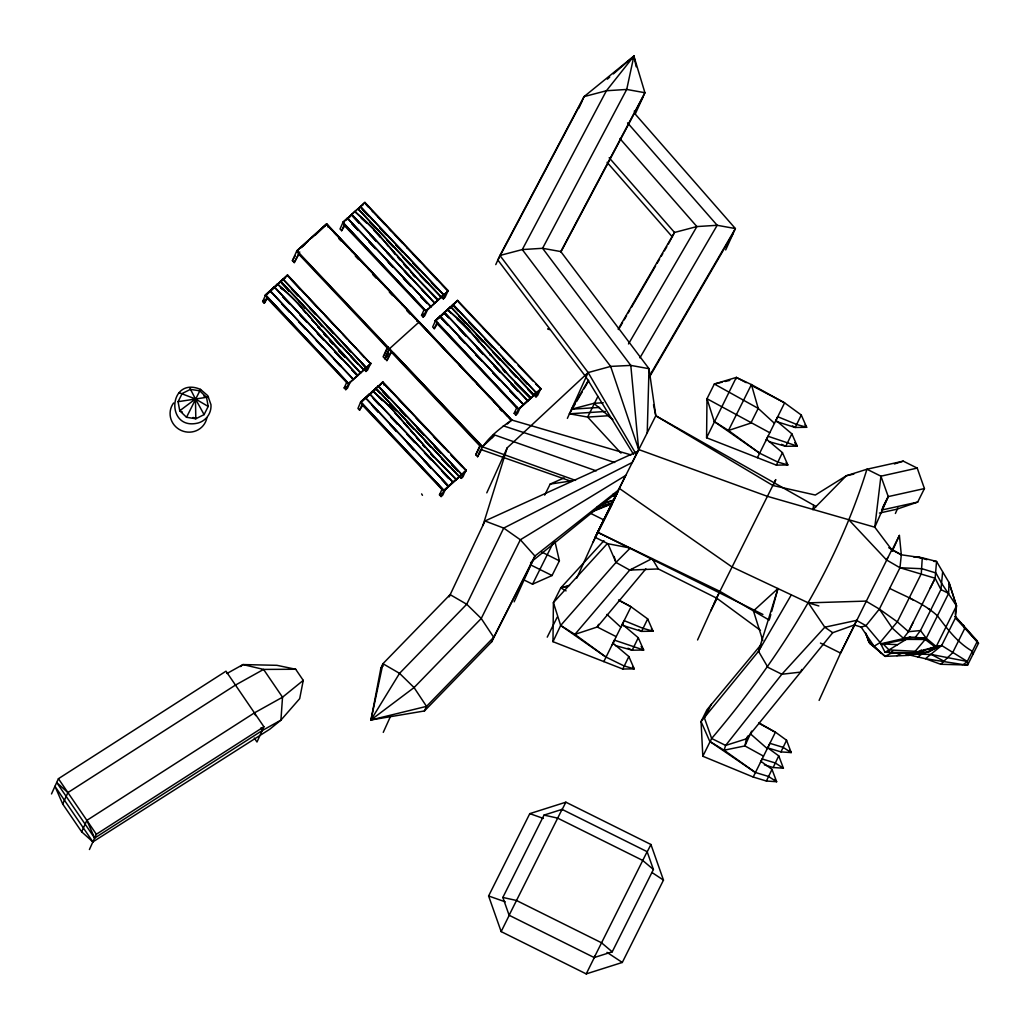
<?xml version="1.0" encoding="UTF-8"?>
<svg xmlns="http://www.w3.org/2000/svg" width="1030" height="1030" viewBox="0 0 1030 1030"><rect width="100%" height="100%" fill="white"/><g stroke="black" fill="none" stroke-linecap="round" stroke-linejoin="round"><path stroke-width="1.5" d="M612.876 643.068L628.867 656.561L634.235 668.856L622.777 669.024L552.981 641.677L553.406 602.627L560.758 587.924L603.928 540.724M766.462 439.153L782.452 452.646L787.821 464.942L776.363 465.122L706.58 437.763L706.992 398.726L714.344 384.01L736.321 377.431L751.424 384.576L784.615 402.859L801.276 415.013L806.657 427.296L795.186 427.476L775.616 421.283M647.239 432.652L649.003 368.689L560.784 251.578L542.578 248.294L522.287 249.582L499.923 255.466L495.765 264.62M865.445 632.613L869.706 643.351L885.131 656.368L908.512 655.363L913.983 652.724L926.266 638.227L948.617 593.409L949.003 582.491L936.553 561.453L922.275 557.809L913.803 556.947M942.63 572.216L940.931 589.572L920.498 630.553L915.142 637.596L903.374 638.265L892.315 628.133L879.363 609.078L865.921 601.108L808.318 602.859L731.841 566.835L619.262 488.362L655.801 415.76L649.003 368.689L630.798 365.405L610.635 366.41L588.143 372.564L507.198 447.844L486.791 492.842M917.769 656.818L922.288 653.844L929.639 651.359L936.231 646.531L956.497 605.872L949.003 582.491L956.497 605.872L955.467 617.833L941.665 645.488L925.442 658.711L907.816 654.604M955.286 614.331L955.956 607.069M761.209 644.458L706.941 709.799L701.057 721.567L709.799 741.446L724.09 750.213L744.922 745.926L746.377 738.845L832.729 632.703L854.411 624.965L861.17 627.103L865.985 625.661L879.363 609.078L899.975 567.749L901.314 554.797L899.396 535.433L891.607 551.011M903.374 638.265L908.499 631.686L935.137 578.242L936.553 561.453L933.85 561.402M813.623 505.318L812.902 509.721L846.312 475.757L866.938 469.229L903.259 461.144L917.228 468.096L924.438 488.568L917.679 502.099L896.641 509.271L879.44 513.056M491.619 641.87L493.692 637.3L481.242 618.489L466.719 604.262L450.11 594.619L382.941 663.706L380.855 668.277L370.98 719.957L424.45 710.958L491.619 641.87L532.832 560.616L617.743 491.722M226.935 673.504L242.99 664.569L276.928 665.316L295.674 669.255L303.258 680.379L299.678 698.662L280.92 720.137L269.821 729.176L92.88 841.896L81.666 831.815L62.714 804.031L54.963 786.315L92.88 841.896M635.587 453.213L588.143 372.564L499.923 255.466L584.062 96.614L633.888 56.096L626.716 89.443L542.578 248.294L630.798 365.405L638.677 449.544L637.158 452.904M735.986 378.95L736.321 377.431L746.196 382.632M763.462 756.123L744.922 745.926L751.63 731.12M769.552 619.107L770.813 614.524M771.663 611.472L777.972 588.555L753.458 610.919L762.779 640.531M482.903 525.558L507.198 447.844M760.874 761.299L771.998 769.384L776.646 781.719L766.397 781.023L753.213 777.032L702.821 756.252L701.057 721.567L758.518 651.282L777.972 588.555M702.821 756.252L711.653 738.484C778.886 659.136 836.09 569.127 866.938 469.229L880.92 476.182L917.228 468.096M725.687 249.942L735.381 228.57L635.227 114.098L644.922 92.726L633.888 56.096L606.425 90.743L522.287 249.582L610.635 366.41L638.677 449.544L767.144 496.254L874.792 527.206L880.92 476.182L888.246 496.602L874.792 527.206L891.787 549.801L901.314 554.797L922.275 557.809L921.284 573.736L897.31 621.824L879.942 642.681L874.071 646.248L869.706 643.351L866.217 634.428L868.741 641.832L876.517 648.849M366.307 367.607L282.851 279.169L280.237 281.795L287.537 274.946L370.774 363.835L348.694 383.752L265.457 294.863L269.937 290.821L353.393 379.246M267.839 297.644L264.272 303.258L262.65 301.533L265.457 295.353L282.748 279.748M267.169 293.808L266.822 294.567L285.619 277.16L282.954 279.568M264.272 303.258L267.079 297.065M265.251 295.327L274.16 287.01L357.616 375.448M269.731 291.271L271.276 292.52L269.924 291.091L274.16 287.01M273.954 287.46L277.34 284.151L287.383 293.228A240.685 233.231 24.4 0 1 297.039 302.717L306.206 312.927M274.147 287.293L277.34 284.151M277.134 284.602L280.443 281.345L363.899 369.77M298.88 253.934L294.258 262.611L292.404 260.654L296.872 250.715L326.6 223.896L511.743 420.021L631.042 454.912M295.301 255.788L292.404 260.654M51.5 793.95L58.427 778.693L225.995 671.187L263.912 726.755L256.985 742.025L254.281 738.047M283.018 279.645L287.537 274.946M294.258 262.611L299.769 251.977M62.714 804.031L67.903 792.585L235.471 685.079L263.577 669.423L295.674 669.255M324.888 226.085L325.197 225.403L315.592 234.853M483.109 446.08L481.963 447.123L296.692 251.114L326.6 223.896L419.094 322.03M327.901 227.012L328.209 226.33M360.204 206.888L364.903 202.382L448.346 290.821L426.06 311.189L342.81 222.3L347.303 218.244L430.759 306.683M345.192 225.068L341.638 230.694L340.016 228.969L342.81 222.789L425.969 310.906L423.163 317.086L421.54 315.36L424.347 309.18M344.187 222.004L344.535 221.231M341.638 230.694L344.432 224.501M347.303 218.244L347.277 218.901L351.526 214.446L434.583 303.142M396.293 254.783L374.392 230.154A240.685 233.231 24.4 0 0 364.736 220.665L354.693 211.575L351.513 214.716M342.604 222.75L357.809 208.781L441.252 297.49M357.809 208.781L357.977 209.257M357.796 209.051L360.217 206.605L443.66 295.043M362.637 205.356L362.985 204.597M357.706 209.347L364.903 202.382M81.666 831.815L86.868 820.369L254.436 712.863L282.529 697.207L303.258 680.379M89.417 849.531L96.344 834.261L263.912 726.755M350.316 381.911L347.522 388.104L345.797 389.649L344.175 387.924L346.981 381.744M345.797 389.649L348.603 383.469L265.457 295.353M348.694 383.752L265.457 294.863M360.745 372.886L321.115 329.51M363.706 369.577L363.693 370.234L363.899 369.397M365.573 367.028L364.35 369.744L365.972 371.457L367.684 369.912L370.8 363.178M366.307 367.234L366.088 368.071L361.517 363.217M365.972 371.457L368.779 365.277M363.127 404.558L359.573 410.172L357.951 408.447L360.745 401.777L365.238 397.735L448.694 486.173M362.47 400.722L362.122 401.481L375.963 389.005M387.46 347.174L383.109 356.766L384.963 358.723L386.211 357.59M359.573 410.172L362.38 403.992M448.694 485.787L443.994 490.679L360.539 402.241L369.461 393.923L452.917 482.362M384.254 355.723L387.731 348.089M384.963 358.723L389.52 348.694L419.262 321.888L511.562 420.433M365.225 398.018L369.461 393.923M369.641 394.4L372.641 391.065L382.684 400.155A240.685 233.231 24.4 0 1 392.327 409.631L433.99 456.947L456.058 479.529M386.688 356.406L387.847 353.869M386.791 356.329L387.95 353.779M369.448 394.207L372.641 391.065M372.834 391.529L375.744 388.259L459.2 476.697L443.801 490.473M386.907 360.603L391.258 351.011L389.404 349.054L385.053 358.633L386.907 360.603L391.529 351.925M372.628 391.349L375.744 388.259M380.302 393.383L375.731 388.542L378.152 386.096L461.594 474.521L455.852 479.62M375.731 388.542L378.152 386.096M378.319 386.572L382.838 381.86L466.281 470.298L461.594 474.804L461.607 474.148M380.92 384.074L378.268 386.92M378.139 386.366L382.838 381.86M383.92 385.014L384.267 384.254M416.738 321.154L417.047 320.485M426.06 311.189L342.81 222.3M427.682 309.348L424.875 315.528L423.163 317.086M430.566 306.476L430.54 307.146L430.952 306.502L347.496 218.077M430.759 306.309L430.746 306.966M354.899 211.407L364.942 220.484A240.93 233.462 24.4 0 1 374.585 229.973L413.03 274.135L437.711 300.309M448.346 290.821L437.917 300.129M448.153 290.615L445.05 297.348L443.325 298.893L441.703 297.168L442.939 294.464M443.325 298.893L446.132 292.713M458.492 310.867L452.852 304.88L457.552 300.374L540.995 388.799L518.708 409.18L435.252 320.742L439.952 316.236L523.407 404.674M437.84 323.06L434.287 328.673L432.664 326.961L435.458 320.781L437.184 319.223L436.836 319.995M434.287 328.673L437.093 322.493M435.252 320.742L444.175 312.438L527.63 400.863M440.132 316.712L447.342 309.567L457.384 318.656A240.685 233.231 24.4 0 1 467.041 328.145L508.704 375.461L530.772 398.031M448.732 317.562L444.162 312.708L450.458 306.76L533.913 395.198M450.702 312.863L447.342 309.85L450.458 306.76M450.625 307.249L452.865 304.597L536.308 393.035M450.445 307.043L452.865 304.597M452.852 304.88L457.552 300.374M578.809 108.189L584.062 96.614L606.425 90.743L626.716 89.443L644.922 92.726L560.784 251.578M445.617 488.838L442.81 495.018L441.098 496.563L439.475 494.851L442.282 488.671M441.098 496.563L443.904 490.383L360.757 402.267L365.032 398.185M443.994 490.679L360.745 401.777M440.879 478.178L448.681 486.443L365.431 397.554M448.681 486.443L453.11 482.182L369.654 393.743M452.711 482.439L456.251 479.349L434.197 456.766L392.533 409.451A240.93 233.462 24.4 0 0 382.877 399.975L372.834 390.885M459.007 476.491L458.994 477.148M461.414 474.328L458.994 476.774M461.389 474.985L466.281 470.298M459.65 476.658L461.273 478.371L464.067 472.191M466.101 470.092L462.985 476.826L461.273 478.371M481.654 449.312L477.611 456.715L475.757 454.758L480.109 445.166M480.379 446.067L475.757 454.758M477.611 456.715C483.585 440.673 498.237 429.703 511.743 420.021L418.579 321.502M478.86 454.372L481.036 449.582L571.56 481.448M492.198 437.66L493.576 434.596L596.267 470.865M549.415 329.639L548.102 328.969M520.33 407.339L517.524 413.519L515.811 415.077L514.189 413.352L516.996 407.172M515.811 415.077L518.618 408.884L523.601 404.494L440.145 316.068M518.708 409.18L435.458 320.291M523.214 404.468L523.201 405.138L523.407 404.301M530.283 398.095L524.283 403.773M533.913 394.825L533.514 395.456L540.596 389.057M535.587 392.456L534.351 395.16L535.973 396.885L537.699 395.327L540.802 388.606M536.321 392.649L536.102 393.486L536.514 392.855L453.058 304.417M383.263 732.369L390.306 716.829M535.973 396.885L538.78 390.705M540.995 388.799L535.6 383.945M449.067 596.911L450.11 594.619M424.45 710.958L426.523 706.374L493.692 637.3L534.918 556.033L618.502 490.035L619.262 488.362L596.422 534.737M567.376 418.36L588.143 372.564M597.915 396.421L587.667 417.073L621 453.161M668.418 243.943L674.521 232.458L696.885 226.574L717.176 225.287L735.381 228.57L649.286 376.323M514.137 601.829L534.918 556.033L520.343 539.772L503.709 528.081L484.976 520.987L449.402 596.319M576.658 578.319L595.276 537.274M592.379 511.369L612.734 502.756L613.519 501.031M601.546 503.85L613.867 500.271L618.116 490.885M603.812 661.595L631.03 606.773L618.579 599.911M612.258 644.703L614.344 640.132L643.647 650.033L638.278 637.737L622.287 624.244M651.372 628.905L653.059 631.21L641.6 631.377L622.017 625.197L624.103 620.614L642.977 628.326L653.059 631.21L647.69 618.914L631.03 606.773L620.086 601.005M622.777 669.024L628.867 656.561M757.411 457.693L784.615 402.859L753.162 386.302M765.857 440.801L767.929 436.218L797.246 446.119L791.864 433.823L775.873 420.33M776.131 420.137L777.689 416.699L796.563 424.424L806.657 427.296L804.958 424.991M776.363 465.122L782.452 452.646M697.567 639.978L716.957 597.233L775.783 479.594L773.298 485.091M484.976 520.987L637.879 451.307L632.201 462.483L503.709 528.081L466.719 604.262L399.55 673.35L370.98 719.957L426.523 706.374L414.073 687.577L399.55 673.35L382.941 663.706L370.98 719.957L414.073 687.577L481.242 618.489L520.343 539.772L625.738 475.422L597.567 532.227L719.906 591.349L713.842 604.108M753.213 777.032L775.436 732.163L786.572 740.261L791.207 752.582L780.959 751.9L767.788 747.909L769.861 743.325L783.045 747.317L791.207 752.582L789.289 750.368M760.5 762.38L762.058 758.943L775.23 762.934L783.405 768.2L778.757 755.878L767.633 747.78M766.397 781.023L771.998 769.384M764.363 764.852L773.157 767.517L778.757 755.878M780.959 751.9L786.572 740.261M895.392 513.468L897.941 507.829M819.108 700.4L840.57 653.084L891.581 550.265M854.411 624.965L856.497 620.395L865.985 625.661L882.092 644.819M892.25 551.217L899.396 535.433M918.052 651.848L939.862 646.377M616.983 493.396L595.224 537.364L607.919 543.724L630.296 548.037L615.992 562.432L560.668 625.455L552.981 641.677M706.58 437.763L736.321 377.431M186.52 417.292L179.748 410.764L178.087 401.687L182.181 393.499L190.46 389.353L199.756 390.821L206.528 397.348L208.189 406.438L204.095 414.614L195.816 418.759L186.52 417.292L200.541 389.404L207.803 395.726L210.97 404.687A18.669 18.089 24.4 0 1 198.545 422.892C165.109 431.66 168.122 375.577 200.541 389.404M509.116 915.258L562.058 809.374L647.136 851.681L653.406 869.487L612.219 951.836L594.181 957.552L509.116 915.258L502.846 897.452L544.02 815.103L562.058 809.374M594.181 957.552L647.136 851.681M617.537 492.417L616.223 495.082L613.211 493.988M613.867 500.271L615.18 497.606M501.159 931.596L488.606 895.984L529.793 813.636L565.869 802.19L650.934 844.497L663.475 880.109L622.3 962.458L586.225 973.904L501.159 931.596L509.464 914.807M586.225 973.904L595.224 955.711M924.438 488.568L888.246 496.602L881.59 510.069L917.679 502.099M879.363 609.078L897.31 621.824L908.499 631.686L913.404 621.837M930.232 588.091L935.137 578.242L899.975 567.749L886.508 559.934L849.505 520.498M919.829 652.698L921.206 649.943M922.996 652.415L924.425 649.557M928.906 651.758L930.978 647.587M906.104 654.539L908.512 655.363L929.639 651.359L930.657 649.325L941.665 645.488L967.273 661.453L967.505 665.277L925.442 658.711L940.699 664.273L963.037 664.891L967.273 661.453L977.418 641.111L955.248 616.378M934.133 648.926L935.523 646.158M958.711 621.103L955.48 617.884L978.5 643.235L967.505 665.277L964.827 664.878M544.677 495.108L550.187 484.074L564.118 477.894M523.073 579.491L532.536 584.19L553.252 542.746M532.536 584.19L552.041 575.525L559.393 560.822L554.938 541.561M615.837 495.919L595.224 537.364L603.786 520.498M592.932 542.45L605.872 516.571M606.593 515.129L612.335 503.631L592.224 511.717M547.239 637.145L557.282 617.06M598.597 624.322L597.258 627L574.882 634.39L560.668 625.455L553.406 602.627L607.172 543.788M612.786 643.673L613.816 641.6M622.017 625.197L623.266 622.712M638.278 637.737L632.188 650.2L615.322 645.553M647.69 618.914L641.6 631.377L638.87 629.858M791.864 433.823L785.774 446.299L768.921 441.638M801.276 415.013L795.186 427.476L792.456 425.944M710.726 610.97L716.957 598.52M711.357 704.185L704.443 718L711.653 738.484L725.635 745.424L746.377 738.845L747.754 736.09M854.733 624.759L840.57 653.084L820.447 643.068M604.494 519.094L612.335 503.631M561.711 810.391L565.869 802.19M646.789 852.686L650.934 844.497M883.238 506.451L888.246 496.602M801.804 669.474L800.452 672.126L781.847 674.251L767.865 667.298L758.518 651.282L760.539 647.316M886.508 559.934L887.834 557.423M581.989 101.198L497.851 260.036L586.07 377.147L633.579 454.385M560.964 251.899L642.849 97.309M330.398 228.66L326.6 223.896M455.955 361.517L407.893 310.764M481.898 447.187L494.361 435.703M599.615 407.417L571.534 409.206L588.426 380.212M618.193 329.111L674.521 232.458L609.155 157.745M612.902 419.635L607.945 415.772L587.667 417.073L569.448 413.79L575.088 404.121M576.697 401.352L582.323 391.696M583.933 388.928L588.761 380.649M618.528 329.549L622.558 322.648M624.167 319.892L626.575 315.747M628.184 312.978L629.794 310.223M631.403 307.455L655.544 266.036M657.153 263.268L659.573 259.122M661.183 256.367L662.792 253.599M664.402 250.844L666.809 246.698M628.493 343.956L696.885 226.574L619.931 138.612M639.926 357.848L717.176 225.287L627.566 122.866M649.621 376.761L733.308 233.153M758.518 651.282L791.323 594.851M632.06 58.723L633.888 56.096L636.205 66.783M645.874 568.869L597.258 627L616.107 636.604M892.65 651.076L890.705 653.393L885.131 656.368L874.071 646.248L861.17 627.103M760.475 630.373L716.79 598.224L658.312 568.946L652.106 558.582L629.729 570.079L574.882 634.39L605.898 657.024L624.154 665.972L634.235 668.856L632.549 666.539M940.699 664.273L952.57 652.84L964.569 628.789L963.745 625.429L961.943 624.335M380.855 668.277L383.096 665.985M530.553 562.882L532.832 560.616M302.215 246.505L308.009 241.29M311.202 238.406L325.39 225.609M301.352 247.689L304.919 244.483M356.625 210.107L354.487 212.038M346.492 219.918L352.26 214.716M358.028 209.515L361.491 206.399M277.328 284.422L280.237 281.795M262.65 301.533L264.298 300.052M388.31 262.38L392.623 266.963M402.241 251.822L395.971 244.792M402.511 251.719L395.765 244.973M318.785 327.888L320.922 329.69M322.467 326.562L316.197 319.532M320.008 328.918L317.987 326.536M322.738 326.459L317.086 320.845M439.9 296.061L441.046 297.67L441.458 297.039L358.002 208.601M425.866 310.983L438.111 300.039M421.54 315.36L423.176 313.88M388.297 346.814L387.151 347.857L298.301 253.702M348.501 383.559L370.993 363.384M344.175 387.924L345.823 386.443M419.004 322.351L495.044 402.91M438.072 318.425L455.633 302.588L449.518 308.549M437.995 318.952L444.909 312.708M448.797 311.176L447.136 310.03M365.341 398.134L375.924 388.735M378.049 386.662L382.645 382.529L391.928 392.366M489.829 354.513L490.924 355.389M514.189 413.352L515.837 411.871M519.983 408.099L538.433 391.464M507.378 423.961L511.743 420.021M439.475 494.851L441.188 493.293M445.269 489.598L463.732 472.963M607.327 79.168L609.747 77.07M613.365 73.928L633.888 56.096M240.531 666.577L242.99 664.569L263.577 669.423L282.529 697.207L280.92 720.137L262.187 730.579L94.618 838.072L56.689 782.504L67.903 792.585M909.979 637.055L880.714 643.827L885.079 652.312L909.979 637.055L926.266 638.227L936.231 646.531L941.665 645.488L929.639 651.359M896.911 655.698L902.422 652.84L919.082 653.355M894.362 463.964L903.259 461.144M566.075 590.885L560.758 587.924L569.551 585.298M607.919 543.724L615.992 562.432L629.729 570.079L632.613 569.217M601.597 503.734L613.932 500.117M936.231 646.531L913.983 652.724L885.079 652.312M571.534 409.206L593.898 403.335L603.258 402.73M597.233 506.747L612.734 502.756M722.069 382.207L714.344 384.01L758.209 408.382L774.406 423.279M725.172 381.486L729.807 380.392M560.758 587.924L568.483 586.122M853.857 474.083L846.312 475.757L815.322 495.044L772.848 485.478L655.801 415.76L653.509 404.739M856.497 620.395L824.798 627.206L781.847 674.251L725.635 745.424L724.09 750.213L755.299 772.449L768.47 776.44L776.646 781.719L774.727 779.504M178.087 401.687L208.459 397.026M550.187 484.074L572.32 480.791M908.499 631.686L920.498 630.553L926.266 638.227L915.142 637.596M569.448 413.79L605.344 411.498M902.422 652.84L890.705 653.393L888.555 651.256M629.729 570.079L658.312 568.946M912.799 653.999L931.378 654.462L967.273 661.453M911.357 653.741L922.288 653.844M899.975 567.749L921.94 568.727L935.935 572.963L941.948 583.843L956.497 605.872M880.714 643.827L897.529 644.677M773.157 767.517L783.405 768.2M935.369 647.149L925.21 639.476L906.194 639.373L883.135 643.956L888.993 649.904L915.194 651.295L920.962 653.007M544.02 815.103L557.565 818.09L642.63 860.385L653.406 869.487M502.846 897.452L516.378 900.439L601.456 942.733L612.219 951.836M547.909 328.93L548.758 329.368M179.156 392.739L195.455 398.958L208.189 406.438M818.85 605.949L808.318 602.859L824.798 627.206L832.729 632.703M918.515 557.127L926.91 559.676M503.31 425.828L614.665 462.496M612.425 495.7L615.451 496.756M529.793 813.636L543.389 818.425M488.606 895.984L505.241 901.829M575.538 480.405L482.143 446.724L296.872 250.715M781.538 444.303L785.774 446.299L797.246 446.119L794.709 442.655M627.94 648.218L632.188 650.2L643.647 650.033L641.111 646.57M889.675 588.413C906.014 596.64 923.807 603.232 937.442 615.811C947.549 629.279 957.256 642.463 972.346 651.282L973.002 654.256M769.693 432.69L706.992 398.726L714.254 421.553L759.483 453.11L777.74 462.058L787.821 464.942L786.135 462.637M948.617 593.409L940.931 589.572L935.137 578.242M591.4 513.751L604.044 520.034M597.567 532.227L762.921 614.459M541.832 552.093L559.393 560.822M203.85 396.009L206.528 397.348M530.437 564.788L552.041 575.525M182.426 412.103L179.748 410.764L195.455 398.958L189.662 387.679M193.138 417.433L195.816 418.759L195.455 398.958L204.095 414.614M931.378 654.462L943.66 661.003M759.11 723.382L775.397 732.253L758.93 722.867M655.801 415.76L816.224 506.606M888.761 547.69L901.314 554.797M909.297 597.786L913.468 600.181M928.172 608.601L930.708 610.069M719.906 591.349L769.243 620.111M714.254 421.553L728.467 430.489L759.483 453.11M652.016 872.539L663.475 880.109M607.018 952.364L622.3 962.458M975.526 639.836L977.418 641.111M709.799 741.446L755.299 772.449M560.668 625.455L605.898 657.024M593.898 403.335L611.82 418.656M750.793 734.171L767.234 748.591M447.548 309.386L457.59 318.476A240.93 233.462 24.4 0 1 467.247 327.965L508.897 375.281L530.965 397.85L530.553 398.494L514.678 382.478M277.534 283.971L287.576 293.061A240.93 233.462 24.4 0 1 297.232 302.537L335.664 346.698L360.358 372.873M280.701 287.434L282.928 289.456M280.495 287.615L282.735 289.623M377.109 395.365L382.671 400.438M361.414 217.897L364.736 220.948A240.93 233.462 24.4 0 1 366.925 223.008M361.208 218.064L364.53 221.128A240.685 233.231 24.4 0 1 366.719 223.188M379.143 397.554L382.465 400.606M606.928 614.421L620.807 627.193M296.692 251.114L298.61 253.02M438.304 299.859L416.249 277.289L396.486 254.603M530.746 398.314L514.871 382.297M393.202 352.595L482.465 446.428M344.87 356.869L338.69 350.316M344.677 357.05L338.484 350.496M374.379 230.437L380.546 237.016M374.186 230.604L380.353 237.183M470.144 331.686L467.028 328.416A240.93 233.462 24.4 0 0 457.384 318.94M469.938 331.866L466.835 328.596A240.685 233.231 24.4 0 0 457.178 319.12M364.684 202.846L373.478 212.154M377.868 216.802L391.04 230.772M395.43 235.419L407.507 248.217M413.004 254.037L423.987 265.676M430.566 272.654L441.548 284.293M457.333 300.824L465.019 308.974M465.547 309.721L482.594 327.591M483.057 328.274L499.061 345.05M500.567 346.827L515.541 362.496M518.077 365.393L533.102 381.113M366.32 204.764L368.508 207.082M371.804 210.571L384.937 224.489M389.314 229.124L402.447 243.041M406.824 247.689L419.957 261.607M424.334 266.242L437.467 280.16M441.857 284.795L447.857 291.155M360.41 206.425L443.853 294.863L443.273 295.301M361.543 208.318L369.075 216.287M379.825 227.694L386.289 234.531M413.262 263.114L419.712 269.963M431.544 282.503L438.007 289.34M469.255 322.261L475.706 329.098M485.388 339.359L492.919 347.342M502.679 357.693L510.211 365.663M520.974 377.07L527.424 383.907M452.659 305.06L458.298 311.034M469.062 322.442L475.512 329.278M485.194 339.54L492.726 347.522M503.567 359.007L508.949 364.71M520.781 377.25L527.231 384.087M362.418 209.631L367.8 215.334M379.632 227.875L386.096 234.711M413.069 263.294L419.519 270.13M431.351 282.671L436.733 288.374M450.651 306.592L534.106 395.018L533.695 395.662L528.055 389.675M459.316 316.455L465.779 323.291M476.53 334.686L482.98 341.535M492.752 351.874L500.284 359.856M509.966 370.118L516.416 376.954M528.248 389.495L533.901 395.481M459.123 316.622L465.573 323.472M476.336 334.866L482.787 341.702M492.559 352.054L500.078 360.036M510.841 371.431L516.223 377.135M369.706 222.055L375.075 227.759M386.907 240.299L393.37 247.136M403.129 257.487L410.661 265.47M420.343 275.718L426.793 282.568M444.368 312.257L527.823 400.683L527.231 401.121M351.719 214.266L434.776 302.962M458.414 327.81L465.946 335.793M476.71 347.2L483.16 354.037M494.001 365.521L500.451 372.358M511.215 383.765L517.665 390.602M352.852 216.145L359.315 222.982M370.066 234.389L376.529 241.226M387.28 252.62L393.821 259.547L387.087 252.801M404.571 270.954L411.034 277.791M421.785 289.198L428.235 296.035M443.969 312.888L448.539 317.729M459.29 329.137L465.753 335.973M476.504 347.368L482.967 354.217M493.808 365.702L500.258 372.538M511.009 383.945L517.472 390.782M352.659 216.326L359.122 223.162M369.873 234.57L376.323 241.406M404.378 271.135L410.828 277.971M421.592 289.366L428.042 296.215M351.861 223.381L358.311 230.218M369.075 241.612L375.525 248.449M386.289 259.856L392.829 266.783M403.58 278.177L411.112 286.16M420.794 296.421L427.244 303.258M441.291 317.948L447.741 324.785M458.492 336.179L464.955 343.029M475.706 354.423L482.246 361.35L475.512 354.603M492.997 372.757L499.46 379.594M510.211 390.988L516.674 397.825M441.085 318.128L447.548 324.965M459.38 337.505L464.749 343.196M492.804 372.924L499.267 379.774M510.017 391.168L516.468 398.005M351.668 223.549L358.118 230.398M368.882 241.793L375.332 248.629M403.387 278.358L410.919 286.34M420.601 296.601L427.051 303.438M436.746 323.253L516.648 407.931M344.097 225.274L424 309.94M459.251 365.006L473.504 380.109M476.8 383.598L489.958 397.541M494.349 402.189L507.507 416.146M333.694 232.136L347.947 247.251M351.243 250.741L364.401 264.684M367.697 268.173L381.95 283.289M385.246 286.765L398.404 300.721M401.7 304.211L415.953 319.313M497.245 405.241L510.455 419.262M326.42 224.308L336.334 234.814M338.535 237.157L352.839 252.35M356.148 255.852L369.358 269.873M373.761 274.547L385.877 287.396M390.28 292.069L402.395 304.919M338.87 238.638L341.059 240.956M355.324 256.071L358.607 259.56M372.873 274.662L376.156 278.151M389.327 292.095L392.61 295.584M406.876 310.7L410.159 314.189M499.524 408.691L501.713 411.009M390.949 351.694L479.8 445.835M287.331 275.409L300.503 289.366M304.893 294.026L318.077 307.983M321.373 311.472L334.544 325.441M337.84 328.93L352.118 344.059M354.307 346.389L368.585 361.517M291.155 279.645L304.288 293.576M308.665 298.211L321.798 312.129M325.081 315.605L339.321 330.694M342.604 334.171L346.981 338.806M349.17 341.123L355.736 348.089M360.114 352.724L364.491 357.371M366.68 359.689L368.869 362.006M382.632 382.323L389.211 389.301M391.413 391.632L448.514 452.144M450.702 454.462L466.075 470.762M398.494 399.331L409.438 410.931M416.004 417.884L426.948 429.484M433.514 436.45L444.471 448.05M451.037 455.002L461.981 466.603M283.044 279.001L366.294 367.89L360.642 361.903M291.709 288.864L298.172 295.7M310.004 308.24L316.455 315.077M327.295 326.562L333.746 333.411M343.428 343.66L350.96 351.642M291.516 289.031L297.966 295.88M309.798 308.421L315.18 314.111M327.102 326.742L333.553 333.578M343.235 343.84L350.767 351.822M280.636 281.164L363.706 369.86M281.782 283.044L289.314 291.026M298.996 301.288L305.447 308.125M334.57 338.999L341.02 345.835M350.702 356.097L358.234 364.066M281.576 283.224L289.108 291.207M298.79 301.468L305.253 308.305M334.377 339.166L340.827 346.016M350.509 356.264L358.041 364.247M378.345 385.915L461.801 474.354M382.709 391.22L389.16 398.056M399.923 409.451L406.374 416.3M417.137 427.695L423.665 434.621M434.428 446.029L440.879 452.865M451.642 464.26L458.093 471.096M382.516 391.4L388.967 398.237M399.73 409.631L406.181 416.468M416.931 427.875L423.472 434.802M434.235 446.196L440.685 453.046M451.436 464.44L457.899 471.277M375.937 388.078L459.393 476.517M389.984 403.644L396.434 410.481M407.198 421.888L413.648 428.725M424.489 440.209L430.952 447.046M441.703 458.453L449.235 466.435M375.538 388.722L379.027 392.417M389.791 403.824L396.241 410.661M407.005 422.055L413.455 428.905M425.377 441.535L430.746 447.226M441.51 458.633L449.041 466.603M274.366 286.829L357.809 375.268L357.41 375.899L351.758 369.912M283.031 296.692L289.482 303.528M300.245 314.935L306.695 321.772M317.536 333.257L323.986 340.093M334.75 351.5L342.269 359.483M351.951 369.744L357.603 375.718M282.825 296.872L289.288 303.708M300.039 315.103L306.502 321.952M317.343 333.437L323.793 340.273M334.544 351.681L341.007 358.517M372.95 397.915L379.401 404.751M391.233 417.292L397.683 424.128M407.365 434.39L414.987 442.462M424.669 452.711L431.119 459.56M441.87 470.955L449.402 478.937M373.826 399.228L379.207 404.932M391.04 417.472L397.49 424.309M407.172 434.57L414.781 442.63M424.463 452.891L430.926 459.728M442.758 472.268L448.14 477.972M270.143 290.64L353.38 379.529M282.027 303.914L289.559 311.897M299.241 322.158L305.704 328.995M316.532 340.492L322.995 347.329M333.746 358.723L341.278 366.706M281.834 304.095L289.366 312.077M299.048 322.339L305.498 329.175M316.339 340.66L322.802 347.509M334.634 360.049L340.003 365.74M371.946 405.138L378.409 411.974M390.241 424.515L396.692 431.364M407.468 442.771L413.983 449.685M423.665 459.947L431.197 467.929M372.834 406.451L378.216 412.155M390.048 424.695L396.498 431.531M407.339 443.029L413.79 449.865M423.472 460.127L431.004 468.096M441.754 479.504L448.488 486.624M266.731 297.837L346.634 382.516M362.032 404.751L441.934 489.43M395.43 413.185L400.49 418.721M395.224 413.365L400.297 418.901M415.039 276.632L411.022 272.178M412.824 274.598L414.845 276.812M430.952 453.895L433.978 457.23M430.759 454.076L433.785 457.41M302.987 309.76L306 313.094M502.666 369.036L505.666 372.409M502.473 369.216L505.473 372.59M476.208 338.342L479.195 341.715M476.015 338.522L479.002 341.896M306.206 312.644L318.927 327.347M607.082 162.328L672.448 237.029M967.17 630.296L978.5 643.235M329.69 340.222L332.651 343.621M329.497 340.402L332.458 343.801M955.029 616.391L960.964 623.202M386.353 243.904L388.323 246.17M404.481 423.214L407.429 426.613M404.288 423.394L407.236 426.793M496.756 362.238L498.726 364.517M404.108 264.247L407.056 267.658M403.915 264.427L406.863 267.839M423.034 444.87L424.991 447.149M422.841 445.05L424.798 447.329M483.122 346.26L485.079 348.539M312.142 319.699L314.099 321.978M311.936 319.879L313.893 322.145M323.819 333.398L326.755 336.823M323.626 333.578L325.583 335.857M392.43 250.548L395.353 253.972M392.237 250.728L395.16 254.153M411.343 431.171L414.215 434.544M411.15 431.351L413.094 433.63M489.765 354.436L490.718 355.569M398.262 257.397L400.207 259.689M398.069 257.577L400.013 259.869M416.21 436.887L419.12 440.312M416.983 438.201L418.927 440.492M319.12 327.167L320.214 328.454M317.794 326.716L318.721 327.81M58.427 778.693L96.344 834.261M879.852 651.848L880.817 653.368M421.605 493.898L422.467 495.314M254.436 712.863L255.62 715.592M260.989 727.85L262.187 730.579M86.868 820.369L94.618 838.072M614.086 556.432L615.992 562.432M634.313 111.047L635.227 114.098M206.876 417.82A18.669 18.089 24.4 0 1 181.28 430.501A18.669 18.089 24.4 0 1 173.594 402.988M297.915 250.02L297.799 250.895L297.915 250.02M751.424 384.576L728.467 430.489L750.857 423.085L758.209 408.382L751.424 384.576"/></g></svg>
